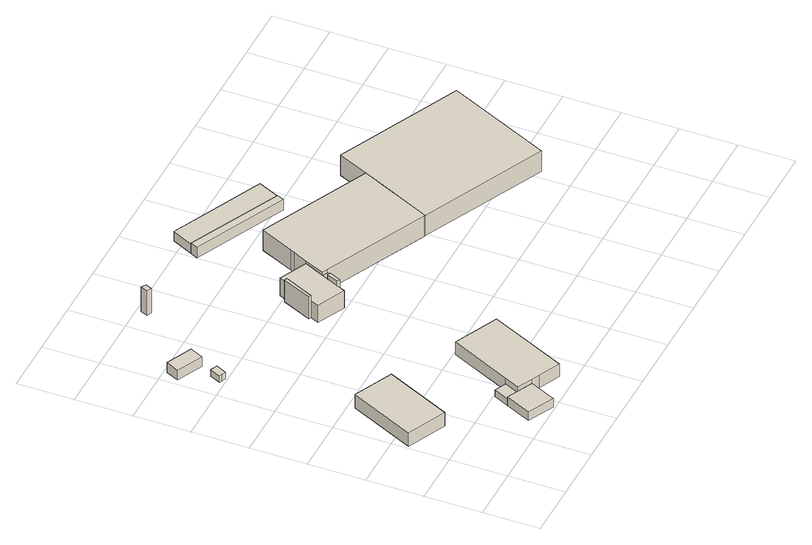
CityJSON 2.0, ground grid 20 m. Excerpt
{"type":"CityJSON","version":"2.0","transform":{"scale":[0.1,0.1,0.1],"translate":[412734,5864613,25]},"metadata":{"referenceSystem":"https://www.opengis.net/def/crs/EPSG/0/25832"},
"CityObjects":{
"building1":{"type":"Building","attributes":{"Gemeindeschluessel":"03454042","AbsoluteHoehe":"25.276","MittlereTraufHoehe":"30.014","Firsthoehe":"31.567","function":"31001_2000","roofType":"3100","measuredHeight":6.29},"address":[{"country":"Germany","locality":"Rastdorf","thoroughfareNumber":"2","thoroughfareName":"Gewerbeweg"}],"geometry":[{"type":"MultiSurface","lod":"1","boundaries":[[[0,1,2,3]],[[4,5,6,7]],[[4,7,3,2]],[[5,4,2,1]],[[6,5,1,0]],[[7,6,0,3]]]}]},
"building2":{"type":"Building","attributes":{"Gemeindeschluessel":"03454042","AbsoluteHoehe":"25.312","MittlereTraufHoehe":"28.825","Firsthoehe":"28.825","function":"31001_2720","roofType":"1000","measuredHeight":3.51},"address":[{"country":"Germany","locality":"Rastdorf"}],"children":["building2-1"],"geometry":[{"type":"MultiSurface","lod":"1","boundaries":[[[8,9,10,11]],[[12,13,14,15]],[[12,15,11,10]],[[13,16,17,9]],[[14,13,9,8]],[[11,15,18,19,20,8]],[[19,18,14,20]]]}]},
"building2-1":{"type":"BuildingPart","attributes":{"AbsoluteHoehe":"25.312","MittlereTraufHoehe":"27.962","Firsthoehe":"28.569","roofType":"2100","measuredHeight":3.26},"parents":["building2"],"geometry":[{"type":"MultiSurface","lod":"1","boundaries":[[[21,22,20,19]],[[14,23,24,18]],[[23,14,20,22]],[[24,23,22,21]],[[18,24,21,19]],[[14,18,19,20]]]}]},
"building3":{"type":"Building","attributes":{"Gemeindeschluessel":"03454042","AbsoluteHoehe":"25.413","MittlereTraufHoehe":"28.085","Firsthoehe":"28.085","function":"31001_2500","roofType":"1000","measuredHeight":2.67},"address":[{"country":"Germany","locality":"Rastdorf"}],"geometry":[{"type":"MultiSurface","lod":"1","boundaries":[[[25,26,27,28,29,30]],[[31,32,33,34,35,36]],[[31,36,30,29]],[[32,31,29,28]],[[33,32,28,27]],[[34,33,27,26]],[[35,34,26,25]],[[36,35,25,30]]]}]},
"building4":{"type":"Building","attributes":{"Gemeindeschluessel":"03454042","AbsoluteHoehe":"25.41","MittlereTraufHoehe":"28.699","Firsthoehe":"29.88","function":"31001_2500","roofType":"3200","measuredHeight":4.47},"address":[{"country":"Germany","locality":"Rastdorf"}],"geometry":[{"type":"MultiSurface","lod":"1","boundaries":[[[37,38,39,40]],[[41,42,43,44]],[[41,44,40,39]],[[42,41,39,38]],[[43,42,38,37]],[[44,43,37,40]]]}]},
"building5":{"type":"Building","attributes":{"Gemeindeschluessel":"03454042","AbsoluteHoehe":"25.305","MittlereTraufHoehe":"30.006","Firsthoehe":"31.508","function":"31001_2100","roofType":"3100","measuredHeight":6.2},"address":[{"country":"Germany","locality":"Rastdorf","thoroughfareNumber":"4","thoroughfareName":"Gewerbeweg"}],"geometry":[{"type":"MultiSurface","lod":"1","boundaries":[[[45,46,47,48,49,50,51,52]],[[15,18,24,53,54,55,56,57]],[[15,57,52,51]],[[18,15,51,50]],[[24,18,50,49]],[[53,24,49,48]],[[54,53,48,47]],[[55,54,47,46]],[[56,55,46,45]],[[57,56,45,52]]]}]},
"building6":{"type":"Building","attributes":{"Gemeindeschluessel":"03454042","AbsoluteHoehe":"25.943","MittlereTraufHoehe":"35.585","Firsthoehe":"36.022","function":"31001_2500","roofType":"3100","measuredHeight":10.08},"address":[{"country":"Germany","locality":"Rastdorf"}],"geometry":[{"type":"MultiSurface","lod":"1","boundaries":[[[58,59,60,61]],[[62,63,64,65]],[[62,65,61,60]],[[63,62,60,59]],[[64,63,59,58]],[[65,64,58,61]]]}]},
"building7":{"type":"Building","attributes":{"Gemeindeschluessel":"03454042","AbsoluteHoehe":"25.058","MittlereTraufHoehe":"31.889","Firsthoehe":"34.05","function":"31001_2010","roofType":"2100","measuredHeight":8.99},"address":[{"country":"Germany","locality":"Rastdorf","thoroughfareNumber":"1","thoroughfareName":"Gewerbeweg"}],"children":["building7-1","building7-2","building7-3"],"geometry":[{"type":"MultiSurface","lod":"1","boundaries":[[[66,67,68,69,70,71,72,73,74]],[[75,76,77,78,79,80,81,82,83]],[[75,83,74,73]],[[76,75,73,72]],[[77,76,72,71]],[[79,78,70,69]],[[80,79,69,68]],[[81,80,68,67]],[[66,84,85,67]],[[78,77,71,70]],[[84,82,81,85]],[[83,82,66,74]]]}]},
"building7-1":{"type":"BuildingPart","attributes":{"AbsoluteHoehe":"25.058","MittlereTraufHoehe":"34.05","Firsthoehe":"34.05","roofType":"1000","measuredHeight":8.99},"parents":["building7"],"geometry":[{"type":"MultiSurface","lod":"1","boundaries":[[[86,87,88,89]],[[82,90,91,83]],[[88,66,74,89]],[[87,92,84,88]],[[91,90,87,86]],[[83,91,86,89]],[[66,82,83,74]],[[92,90,82,84]]]}]},
"building7-2":{"type":"BuildingPart","attributes":{"AbsoluteHoehe":"25.058","MittlereTraufHoehe":"31.958","Firsthoehe":"31.958","roofType":"1000","measuredHeight":6.9},"parents":["building7"],"geometry":[{"type":"MultiSurface","lod":"1","boundaries":[[[93,94,85,84,92]],[[82,81,95,96,90]],[[95,81,85,94]],[[96,95,94,93]],[[90,96,93,92]],[[84,82,90,92]],[[81,82,84,85]]]}]},
"building7-3":{"type":"BuildingPart","attributes":{"AbsoluteHoehe":"25.058","MittlereTraufHoehe":"34.05","Firsthoehe":"34.05","roofType":"1000","measuredHeight":8.99},"parents":["building7"],"geometry":[{"type":"MultiSurface","lod":"1","boundaries":[[[97,98,99,100]],[[101,102,78,77]],[[101,77,100,99]],[[102,101,99,98]],[[78,102,98,97]],[[100,71,70,97]],[[71,77,78,70]]]}]},
"building8":{"type":"Building","attributes":{"Gemeindeschluessel":"03454042","AbsoluteHoehe":"25.122","MittlereTraufHoehe":"29.349","Firsthoehe":"29.614","function":"51009_1610","roofType":"2100","measuredHeight":4.49},"address":[{"country":"Germany","locality":"Rastdorf"}],"geometry":[{"type":"MultiSurface","lod":"1","boundaries":[[[103,104,105,106]],[[107,108,109,110]],[[107,110,106,105]],[[108,107,105,104]],[[109,108,104,103]],[[110,109,103,106]]]}]},
"building9":{"type":"Building","attributes":{"Gemeindeschluessel":"03454042","AbsoluteHoehe":"25.115","MittlereTraufHoehe":"28.988","Firsthoehe":"28.988","function":"31001_2100","roofType":"1000","measuredHeight":3.87},"address":[{"country":"Germany","locality":"Rastdorf"}],"geometry":[{"type":"MultiSurface","lod":"1","boundaries":[[[111,112,113,114]],[[115,108,107,116]],[[115,116,114,113]],[[108,115,113,112]],[[107,108,112,111]],[[116,107,111,114]]]}]},
"building10":{"type":"Building","attributes":{"Gemeindeschluessel":"03454042","AbsoluteHoehe":"25.08","MittlereTraufHoehe":"33.318","Firsthoehe":"33.318","function":"31001_2100","roofType":"1000","measuredHeight":8.24},"address":[{"country":"Germany","locality":"Rastdorf"}],"children":["building10-1"],"geometry":[{"type":"MultiSurface","lod":"1","boundaries":[[[117,118,119,120,121]],[[122,123,124,125,126]],[[120,127,128,121]],[[123,122,120,119]],[[124,123,119,118]],[[125,124,118,117]],[[126,125,117,121]],[[127,129,130,128]],[[128,130,126,121]],[[120,122,129,127]]]}]},
"building10-1":{"type":"BuildingPart","attributes":{"AbsoluteHoehe":"25.08","MittlereTraufHoehe":"32.971","Firsthoehe":"34.685","roofType":"9999","measuredHeight":9.61},"parents":["building10"],"geometry":[{"type":"MultiSurface","lod":"1","boundaries":[[[120,131,132,133,134,135,136,137,138,121,128,127]],[[130,126,139,95,81,80,140,141,142,143,122,129]],[[139,126,121,138]],[[95,139,138,137]],[[81,95,137,136]],[[80,81,136,135]],[[140,80,135,134]],[[141,140,134,133]],[[142,141,133,132]],[[143,142,132,131]],[[122,143,131,120]],[[128,130,129,127]],[[126,130,128,121]],[[129,122,120,127]]]}]}
},
"vertices":[
[116,576,58],[8,345,58],[146,281,58],[254,512,58],[146,281,3],[8,345,3],[116,576,3],[254,512,3],
[319,142,38],[277,51,38],[370,7,38],[413,98,38],[370,7,3],[277,51,3],[319,142,3],[413,98,3],[371,7,3],[371,7,38],[360,123,3],[360,123,30],[319,142,30],
[386,177,30],[344,196,30],[344,196,3],[386,177,3],
[60,1017,31],[70,1012,31],[83,1006,31],[102,1044,31],[88,1050,31],[78,1055,31],[88,1050,4],[102,1044,4],[83,1006,4],[70,1012,4],[60,1017,4],[78,1055,4],
[111,1099,43],[133,1146,43],[40,1189,43],[18,1143,43],[40,1189,4],[133,1146,4],[111,1099,4],[18,1143,4],
[517,50,54],[643,321,54],[565,357,54],[486,394,54],[386,177,54],[360,123,54],[413,98,54],[439,86,54],[486,394,3],[565,357,3],[643,321,3],[517,50,3],[439,86,3],
[279,1382,108],[268,1357,108],[285,1349,108],[296,1373,108],[285,1349,9],[268,1357,9],[279,1382,9],[296,1373,9],
[593,879,71],[603,902,71],[636,972,71],[537,1018,71],[523,988,71],[475,884,71],[461,855,71],[561,808,71],[574,838,71],[561,808,1],[461,855,1],[475,884,1],[523,988,1],[537,1018,1],[636,972,1],[603,902,1],[593,879,1],[574,838,1],[593,879,70],[603,902,70],
[584,833,90],[603,875,90],[593,879,90],[574,838,90],[603,875,1],[584,833,1],[603,875,70],
[612,871,70],[622,893,70],[622,893,1],[612,871,1],
[523,988,90],[514,992,90],[466,888,90],[475,884,90],[466,888,1],[514,992,1],
[931,1179,43],[943,1204,43],[616,1358,43],[603,1333,43],[616,1358,1],[943,1204,1],[931,1179,1],[603,1333,1],
[616,1358,40],[943,1204,40],[978,1280,40],[652,1432,40],[978,1280,1],[652,1432,1],
[1434,513,83],[1603,879,83],[1162,1084,83],[1112,975,83],[994,719,83],[1112,975,1],[1162,1084,1],[1603,879,1],[1434,513,1],[994,719,1],[1056,855,83],[1049,839,83],[1056,855,1],[1049,839,1],
[1108,977,83],[722,1157,83],[666,1037,83],[659,1022,83],[636,972,83],[603,902,83],[622,893,83],[989,721,83],[989,721,1],[659,1022,1],[666,1037,1],[722,1157,1],[1108,977,1]
]}
